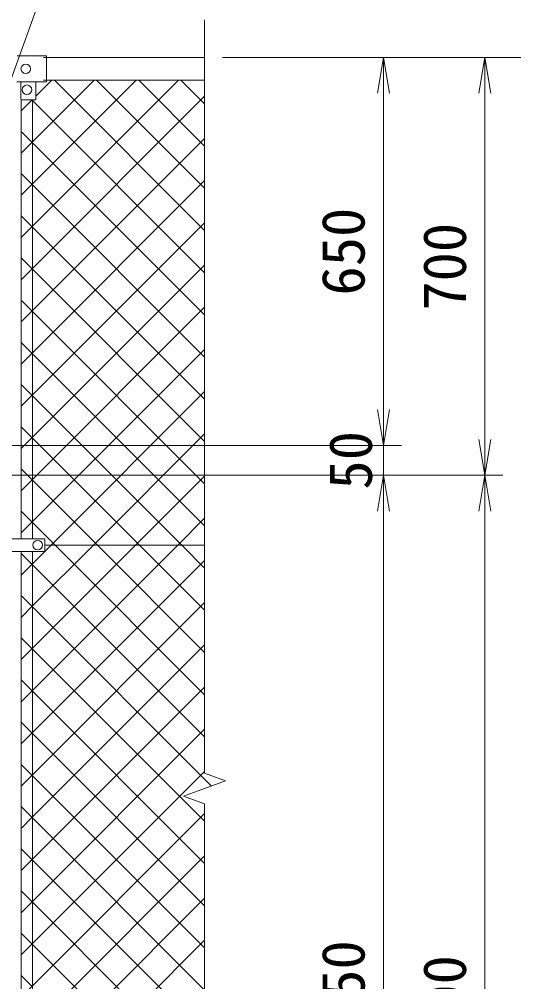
# Model space of a CAD drawing. Units: millimetres, scale not verified. Extents: x -6300 to 6300, y -4455 to 4455.
# Drawn here: x 3042 to 3871, y -205 to 1408 of the extents above; entities that cross this region are included whole.
import ezdxf
from ezdxf.enums import TextEntityAlignment as Align

# ---------------------------------------------------------------- set-up
doc = ezdxf.new("R2010")
doc.units = ezdxf.units.MM
doc.header["$LTSCALE"] = 30
for name, color, linetype, lineweight in [('0-0_D-STR-TXT', 7, 'Continuous', 9), ('0-4_D-STR1', 1, 'Continuous', 18), ('0-5_D-STR3', 3, 'Continuous', 13), ('0-9_D-STR-DIM', 7, 'Continuous', 9), ('0-A_0', 7, 'Continuous', 9), ('0-B_D-STR2', 7, 'Continuous', 9)]:
    doc.layers.add(name, color=color, linetype=linetype, lineweight=lineweight)
doc.styles.add('ＭＳ ゴシック', font='')
doc.styles.get('ＭＳ ゴシック').set_extended_font_data('MS Gothic')

# ---------------------------------------------------------------- blocks, each defined once
blk = doc.blocks.new('_Open')
at = {"layer": '0-A_0'}
blk.add_line((-30, 5), (0, 0), dxfattribs=at)
blk.add_lwpolyline([(-30, -5), (0, 0), (-30, 0)], dxfattribs=at)

msp = doc.modelspace()

# ---------------------------------------------------------------- linework, layer by layer
at = {"layer": '0-0_D-STR-TXT'}
msp.add_lwpolyline([(3623.6, 1480.93), (3090.44, 1480.93), (3008.51, 1255.2)], dxfattribs=at)
at = {"layer": '0-4_D-STR1'}
for p, q in [((3082.7, 1343.84), (3352.7, 1343.84)), ((3082.7, 1305.84), (3352.7, 1305.84))]:
    msp.add_line(p, q, dxfattribs=at)
at = {"layer": '0-5_D-STR3'}
for p, q in [((3087.7, 1346.84), (3038.48, 1346.84)), ((3087.7, 1302.84), (3087.7, 1346.84)), ((3087.7, 1302.84), (3037.5, 1302.84)), ((3044.7, 1302.84), (3044.7, 1273.84)), ((3069.7, 1302.84), (3069.7, 1273.84)), ((3045.2, 1272.97), (3045.2, 537.34)), ((3045.7, 1272.84), (3068.7, 1272.84)), ((3064.2, 1272.84), (3064.2, 537.34)), ((2969.9, 537.34), (3084.7, 537.34)), ((3084.7, 537.34), (3084.7, 516.34)), ((2969.9, 516.34), (3084.7, 516.34)), ((3045.2, 516.34), (3045.2, -278.66)), ((3064.2, 516.34), (3064.2, -278.66)), ((3352.7, 526.84), (3084.7, 526.84))]:
    msp.add_line(p, q, dxfattribs=at)
for centre in [(3052.7, 1324.84), (3054.7, 1289.84), (3072.7, 526.84)]:
    msp.add_circle(centre, 8, dxfattribs=at)
for centre, start, end in [((3045.7, 1273.84), 180, 270), ((3068.7, 1273.84), 270, 0)]:
    msp.add_arc(centre, 1, start, end, dxfattribs=at)
at = {"layer": '0-9_D-STR-DIM'}
for p, q in [((3352.7, 144.49), (3352.7, 1406.84)), ((3382.7, 1343.84), (4022.7, 1343.84)), ((3382.7, 1343.84), (4192.7, 1343.84)), ((3382.7, 1343.84), (3852.7, 1343.84)), ((3382.7, 1343.84), (3682.7, 1343.84)), ((3652.7, 1283.84), (3652.7, 753.84)), ((3822.7, 1283.84), (3822.7, 703.84)), ((3652.7, 753.84), (3652.7, 813.84)), ((2947.7, 693.84), (3682.7, 693.84)), ((2947.7, 693.84), (3682.7, 693.84)), ((3652.7, 693.84), (3652.7, 643.84)), ((2877.3, 643.84), (3682.7, 643.84)), ((2877.3, 643.84), (3852.7, 643.84)), ((2877.3, 643.84), (3852.7, 643.84)), ((2877.3, 643.84), (3682.7, 643.84)), ((3652.7, -1046.16), (3652.7, 583.84)), ((3652.7, 583.84), (3652.7, 523.84)), ((3822.7, 583.84), (3822.7, -1096.16)), ((3317.47, 106.01), (3387.94, 131.66)), ((3387.94, 131.66), (3352.7, 144.49)), ((3352.7, 93.19), (3317.47, 106.01)), ((3352.7, -1249.16), (3352.7, 93.19))]:
    msp.add_line(p, q, dxfattribs=at)
at = {"layer": '0-B_D-STR2'}
for p, q in [((3064.2, 1202.63), (3167.41, 1305.84)), ((3064.2, 1131.92), (3238.12, 1305.84)), ((3064.2, 1061.21), (3308.83, 1305.84)), ((3069.7, 1278.84), (3096.7, 1305.84)), ((3352.7, 1054), (3100.86, 1305.84)), ((3352.7, 1124.71), (3171.58, 1305.84)), ((3352.7, 1195.42), (3242.29, 1305.84)), ((3352.7, 1266.13), (3313, 1305.84)), ((3064.2, 990.5), (3352.7, 1279)), ((3045.2, 1254.34), (3063.7, 1272.84)), ((3064.2, 1201.08), (3045.2, 1220.08)), ((3045.2, 1183.63), (3064.2, 1202.63)), ((3064.2, 919.79), (3352.7, 1208.29)), ((3352.7, 912.58), (3064.2, 1201.08)), ((3064.2, 1130.37), (3045.2, 1149.37)), ((3045.2, 1112.92), (3064.2, 1131.92)), ((3064.2, 849.08), (3352.7, 1137.58)), ((3352.7, 841.87), (3064.2, 1130.37)), ((3064.2, 1059.66), (3045.2, 1078.66)), ((3064.2, 778.37), (3352.7, 1066.87)), ((3045.2, 1042.21), (3064.2, 1061.21)), ((3352.7, 771.16), (3064.2, 1059.66)), ((3064.2, 988.95), (3045.2, 1007.95)), ((3045.2, 971.5), (3064.2, 990.5)), ((3064.2, 707.66), (3352.7, 996.16)), ((3352.7, 700.45), (3064.2, 988.95)), ((3064.2, 918.23), (3045.2, 937.23)), ((3045.2, 900.79), (3064.2, 919.79)), ((3064.2, 636.95), (3352.7, 925.45)), ((3352.7, 629.73), (3064.2, 918.23)), ((3064.2, 847.52), (3045.2, 866.52)), ((3045.2, 830.08), (3064.2, 849.08)), ((3064.2, 566.23), (3352.7, 854.73)), ((3352.7, 559.02), (3064.2, 847.52)), ((3064.2, 776.81), (3045.2, 795.81)), ((3045.2, 759.37), (3064.2, 778.37)), ((3314.18, 526.84), (3064.2, 776.81)), ((3095.52, 526.84), (3352.7, 784.02)), ((3064.2, 706.1), (3045.2, 725.1)), ((3166.23, 526.84), (3352.7, 713.31)), ((3045.2, 688.66), (3064.2, 707.66)), ((3243.47, 526.84), (3064.2, 706.1)), ((3064.2, 635.39), (3045.2, 654.39)), ((3045.2, 617.95), (3064.2, 636.95)), ((3172.76, 526.84), (3064.2, 635.39)), ((3236.94, 526.84), (3352.7, 642.6)), ((3064.2, 564.68), (3045.2, 583.68)), ((3045.2, 547.23), (3064.2, 566.23)), ((3102.05, 526.84), (3064.2, 564.68)), ((3307.65, 526.84), (3352.7, 571.89)), ((3064.2, 495.52), (3095.52, 526.84)), ((3064.2, 424.81), (3166.23, 526.84)), ((3064.2, 354.1), (3236.94, 526.84)), ((3064.2, 283.39), (3307.65, 526.84)), ((3352.7, 276.18), (3102.05, 526.84)), ((3352.7, 346.89), (3172.76, 526.84)), ((3352.7, 417.6), (3243.47, 526.84)), ((3352.7, 488.31), (3314.18, 526.84)), ((3064.2, 212.68), (3352.7, 501.18)), ((3045.2, 476.52), (3064.2, 495.52)), ((3045.2, 405.81), (3064.2, 424.81)), ((3064.2, 141.97), (3352.7, 430.47)), ((3064.2, 352.55), (3045.2, 371.55)), ((3064.2, 71.26), (3352.7, 359.76)), ((3045.2, 335.1), (3064.2, 354.1)), ((3352.7, 64.05), (3064.2, 352.55)), ((3064.2, 281.84), (3045.2, 300.84)), ((3045.2, 264.39), (3064.2, 283.39)), ((3064.2, 0.55), (3352.7, 289.05)), ((3352.7, -6.66), (3064.2, 281.84)), ((3064.2, 211.13), (3045.2, 230.13)), ((3045.2, 193.68), (3064.2, 212.68)), ((3064.2, -70.16), (3352.7, 218.34)), ((3352.7, -77.37), (3064.2, 211.13)), ((3064.2, 140.42), (3045.2, 159.42)), ((3064.2, -140.87), (3352.7, 147.63)), ((3045.2, 122.97), (3064.2, 141.97)), ((3352.7, -148.08), (3064.2, 140.42)), ((3064.2, 69.71), (3045.2, 88.71)), ((3045.2, 52.26), (3064.2, 71.26)), ((3352.7, -218.79), (3064.2, 69.71)), ((3064.2, -1), (3045.2, 18)), ((3045.2, -18.45), (3064.2, 0.55)), ((3067.84, -278.66), (3352.7, 6.21)), ((3352.36, -289.16), (3064.2, -1)), ((3064.2, -71.71), (3045.2, -52.71)), ((3128.05, -289.16), (3352.7, -64.5)), ((3045.2, -89.16), (3064.2, -70.16)), ((3281.65, -289.16), (3064.2, -71.71)), ((3064.2, -142.43), (3045.2, -123.43)), ((3045.2, -159.87), (3064.2, -140.87)), ((3210.94, -289.16), (3064.2, -142.43)), ((3198.76, -289.16), (3352.7, -135.21)), ((3064.2, -213.14), (3045.2, -194.14))]:
    msp.add_line(p, q, dxfattribs=at)
for points in [[(3352.7, 983.29), (3064.2, 1271.79), (3063.15, 1272.84)], [(3352.7, 205.47), (3064.2, 493.97), (3045.2, 512.97)], [(3364.38, 123.09), (3064.2, 423.26), (3045.2, 442.26)], [(3045.2, -230.58), (3064.2, -211.58), (3352.7, 76.92)]]:
    msp.add_lwpolyline(points, dxfattribs=at)

# ---------------------------------------------------------------- block references
at = {"layer": '0-9_D-STR-DIM', "xscale": 2, "yscale": 2}
for p, rotation in [((3652.7, 1343.84), 90), ((3822.7, 1343.84), 90), ((3652.7, 693.84), 270), ((3652.7, 693.84), 270), ((3822.7, 643.84), 270), ((3652.7, 643.84), 90), ((3652.7, 643.84), 90), ((3822.7, 643.84), 90)]:
    msp.add_blockref('_Open', p, dxfattribs=dict(at, rotation=rotation))

# ---------------------------------------------------------------- texts
at = {"layer": '0-9_D-STR-DIM', "style": 'ＭＳ ゴシック'}
for s, p in [('650', (3642.58, 944.96)), ('700', (3812.58, 919.59)), ('50', (3654.89, 619.9)), ('1750', (3642.58, -331.51)), ('1800', (3812.58, -356.51))]:
    msp.add_text(s, height=72.14, rotation=90, dxfattribs=at).set_placement(p, align=Align.BOTTOM_LEFT)

doc.saveas('drawing.dxf')
